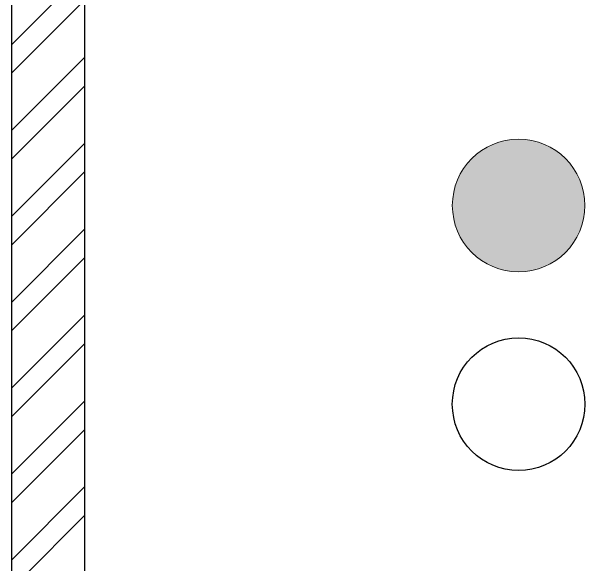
# Model space of a CAD drawing. Header units: millimetres. Extents: x 56222 to 3066687, y -650199 to -121287.
# Drawn here: x 132332.32 to 132368.36, y -183021.17 to -182987.05 of the extents above; entities that cross this region are included whole.
import ezdxf

# ---------------------------------------------------------------- set-up
doc = ezdxf.new("R2010")
doc.units = ezdxf.units.MM
doc.header["$MEASUREMENT"] = 0
doc.layers.add('AR HATCH-7', color=7, linetype='Continuous')
doc.layers.add('FURNI', color=25, linetype='Continuous', lineweight=5)
doc.layers.add('XX~SLAB ( BEAM )~ ( DIM )', color=7, linetype='Continuous', lineweight=9)

msp = doc.modelspace()

# ---------------------------------------------------------------- hatches: boundary and pattern name
at = {"layer": 'AR HATCH-7', "lineweight": 18, "true_color": 0x939598, "transparency": 33554687}
h = msp.add_hatch(dxfattribs=at)
h.set_pattern_fill('ANSI32', color=252, scale=10)
h.set_pattern_definition([(45, (-1781.095683143241, 522.8204017688986), (-2.651650429449553, 2.651650429449553), []), (45, (-1779.327916193241, 522.8204017688986), (-2.651650429449553, 2.651650429449553), [])])
h.paths.add_polyline_path([(132336.8091542318, -182945.2238032481), (132332.3154962165, -182945.2238109522), (132332.3154962165, -183072.223803242), (132336.8091542318, -183072.223803242)])
h.paths.add_polyline_path([(132474.8154962199, -182945.2238032419), (132465.8154962203, -182945.2238032419), (132465.8154962203, -183072.2238032407), (132474.8154962199, -183072.2238032407)])
at = {"layer": 'AR HATCH-7', "lineweight": 30, "true_color": 0xf1e8df, "transparency": 33554687}
h = msp.add_hatch(color=254, dxfattribs=at)
h.dxf.hatch_style = 1
h.paths.add_polyline_path([(132393.1780965916, -183023.5462654391, 1), (132384.9888430178, -183023.5462654391, 1)])
h.paths.add_polyline_path([(132410.4498039778, -182999.0138976662, 1), (132418.6390575516, -182999.0138976662, 1)])
h.paths.add_polyline_path([(132359.5278820578, -182999.0138976662, 1), (132367.7171356316, -182999.0138976662, 1)])

# ---------------------------------------------------------------- linework, layer by layer
at = {"layer": 'FURNI', "lineweight": 0}
msp.add_circle((132363.6225088447, -182999.0138976662), 4.094626786923414, dxfattribs=at)
at = {"layer": 'FURNI', "lineweight": 30}
msp.add_circle((132363.6225088447, -183011.2800815526, -0.2829956410730374), 4.094626786923414, dxfattribs=at)
at = {"layer": 'XX~SLAB ( BEAM )~ ( DIM )', "lineweight": 30}
msp.add_lwpolyline([(132332.3154962165, -182945.2238109522), (132336.8091542318, -182945.2238032481), (132336.8091542318, -183072.2238032481), (132332.3154962165, -183072.2238109523)], close=True, dxfattribs=at)

doc.saveas('drawing.dxf')
